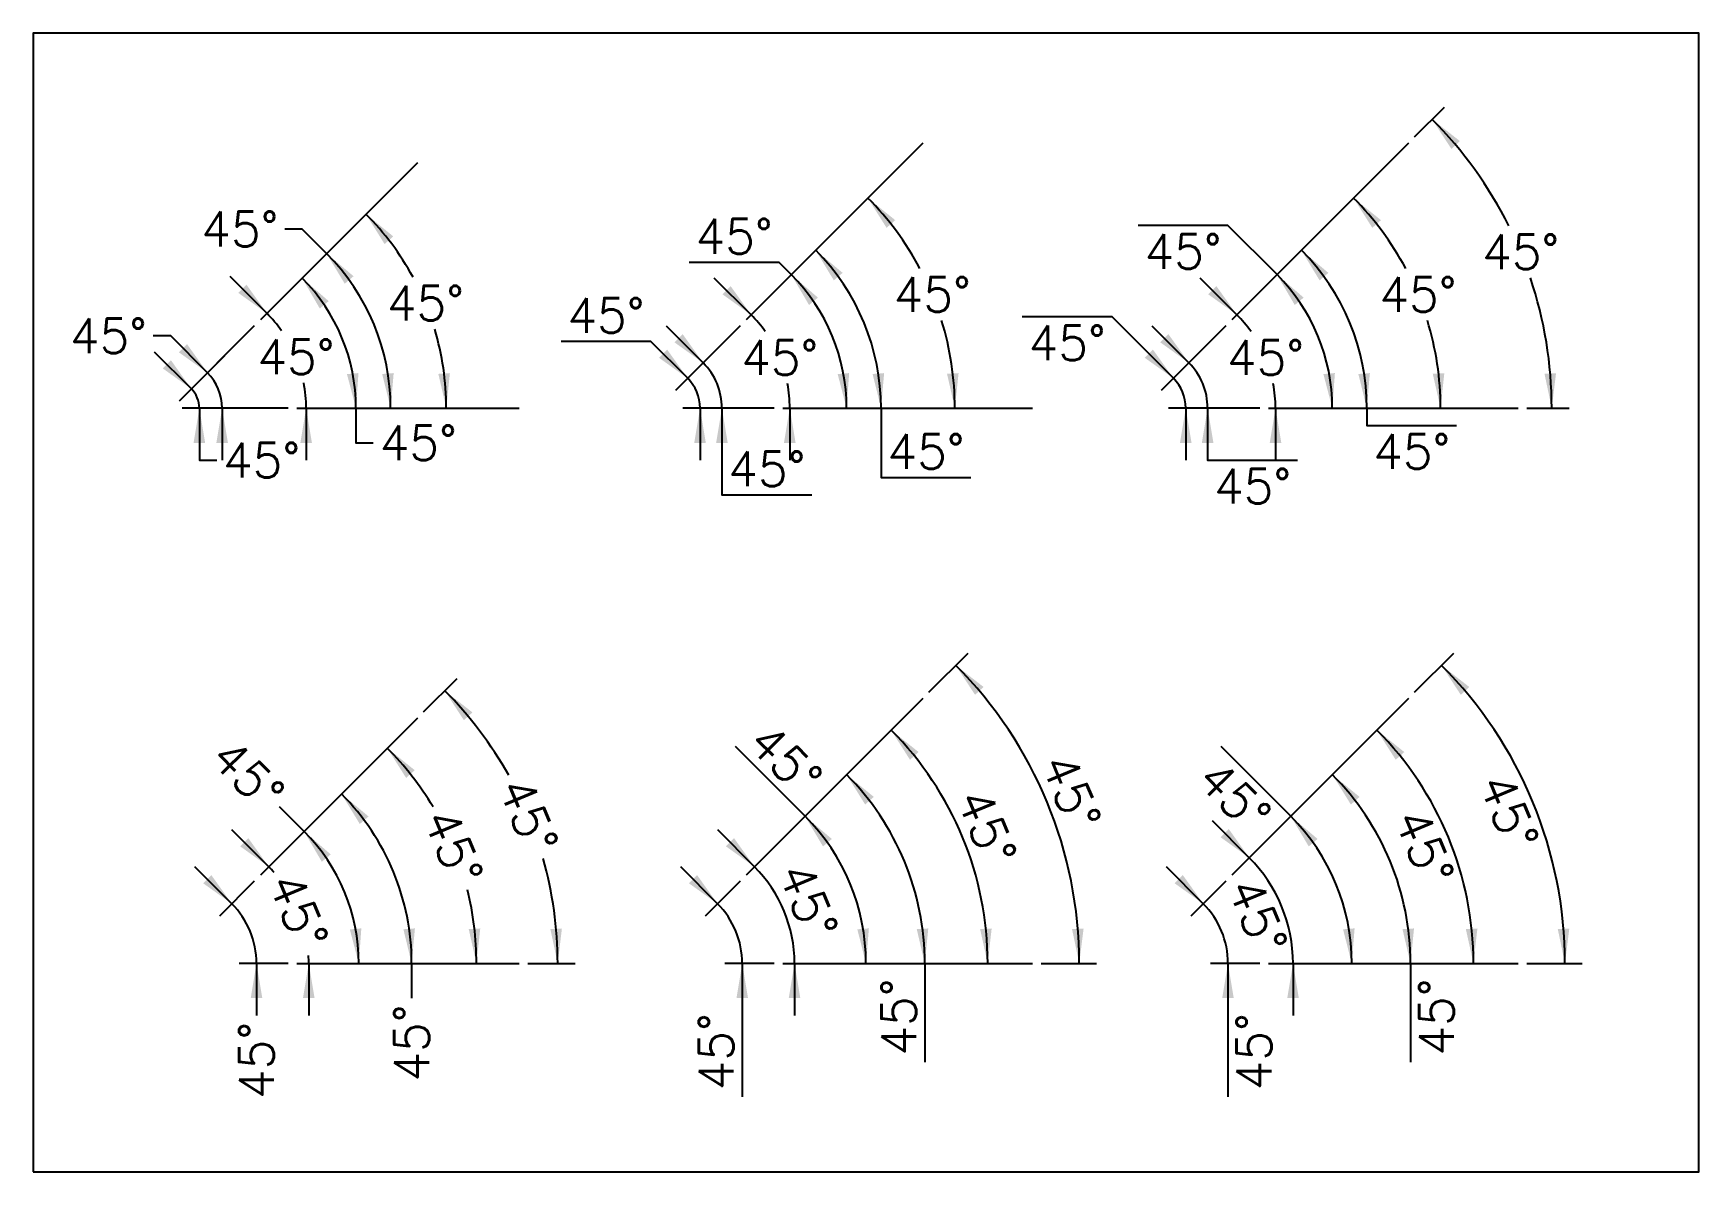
# Model space of a CAD drawing. Extents: x 10 to 130, y 5 to 87.
import ezdxf
from ezdxf.enums import TextEntityAlignment as Align

# ---------------------------------------------------------------- set-up
doc = ezdxf.new("R2010")
doc.units = 0
doc.layers.get('0').update_dxf_attribs({"linetype": 'CONTINUOUS'})
doc.layers.add('DIMENSION', color=7, linetype='CONTINUOUS')
doc.styles.get("Standard").update_dxf_attribs({"font": 'SIMPLEX'})
doc.dimstyles.new('ABOVE', dxfattribs={"dimtxt": 2.5, "dimasz": 2.5, "dimexe": 1.25, "dimexo": 0.625, "dimtad": 1, "dimzin": 0, "dimcen": 2.5, "dimazin": 3, "dimtfac": 1, "dimtmove": 0, "dimatfit": 3})
doc.dimstyles.new('BELOW', dxfattribs={"dimtxt": 2.5, "dimasz": 2.5, "dimexe": 1.25, "dimexo": 0.625, "dimtad": 4, "dimzin": 0, "dimcen": 2.5, "dimazin": 3, "dimtfac": 1, "dimtmove": 0, "dimatfit": 3})
doc.dimstyles.new('BREAK', dxfattribs={"dimtxt": 2.5, "dimasz": 2.5, "dimexe": 1.25, "dimexo": 0.625, "dimtad": 0, "dimzin": 0, "dimcen": 2.5, "dimazin": 3, "dimtfac": 1, "dimtmove": 0, "dimatfit": 3})
doc.dimstyles.new('HORZ-ABOVE', dxfattribs={"dimtxt": 2.5, "dimasz": 2.5, "dimexe": 1.25, "dimexo": 0.625, "dimtad": 1, "dimtih": 1, "dimtoh": 1, "dimzin": 0, "dimcen": 2.5, "dimazin": 3, "dimtfac": 1, "dimtmove": 0, "dimatfit": 3})
doc.dimstyles.new('HORZ-BELOW', dxfattribs={"dimtxt": 2.5, "dimasz": 2.5, "dimexe": 1.25, "dimexo": 0.625, "dimtad": 4, "dimtih": 1, "dimtoh": 1, "dimzin": 0, "dimcen": 2.5, "dimazin": 3, "dimtfac": 1, "dimtmove": 0, "dimatfit": 3})
doc.dimstyles.new('HORZ-BREAK', dxfattribs={"dimtxt": 2.5, "dimasz": 2.5, "dimexe": 1.25, "dimexo": 0.625, "dimtad": 0, "dimtih": 1, "dimtoh": 1, "dimzin": 0, "dimcen": 2.5, "dimazin": 3, "dimtfac": 1, "dimtmove": 0, "dimatfit": 3})

# ---------------------------------------------------------------- blocks, each defined once
blk = doc.blocks.new('*D1')
at = {"layer": 'DIMENSION'}
for p, q in [((24.301163, 24.301163), (21.649512, 26.952813)), ((25.922019, 25.922019), (23.417279, 23.417279)), ((28.375, 20), (24.832763, 20)), ((26.082763, 20), (26.082763, 16.25))]:
    blk.add_line(p, q, dxfattribs=at)
blk.add_arc((20, 20), 6.082763, 0, 45, dxfattribs=at)
for points in [[(22.828024, 26.363557), (22.238768, 25.774302), (24.301163, 24.301163)], [(25.666096, 17.5), (26.499429, 17.5), (26.082763, 20)]]:
    blk.add_solid(points, dxfattribs=at)
blk.add_text('45%%d', height=2.5, rotation=90, dxfattribs=at).set_placement((26.082763, 13.0125), align=Align.MIDDLE_CENTER)
blk = doc.blocks.new('*D2')
at = {"layer": 'DIMENSION'}
for p, q in [((26.964194, 26.964194), (24.312544, 29.615845)), ((29.848858, 20), (29.848858, 16.25))]:
    blk.add_line(p, q, dxfattribs=at)
for start, end in [(41.691001, 45), (0, 3.308999)]:
    blk.add_arc((20, 20), 9.848858, start, end, dxfattribs=at)
for points in [[(25.491055, 29.026589), (24.901799, 28.437333), (26.964194, 26.964194)], [(29.432191, 17.5), (30.265524, 17.5), (29.848858, 20)]]:
    blk.add_solid(points, dxfattribs=at)
blk.add_text('45%%d', height=2.5, rotation=-67.5, dxfattribs=at).set_placement((29.099158, 23.768995), align=Align.MIDDLE_CENTER)
blk = doc.blocks.new('*D3')
at = {"layer": 'DIMENSION'}
for p, q in [((29.513149, 29.513149), (27.745382, 31.280916)), ((33.453624, 20), (33.453624, 20))]:
    blk.add_line(p, q, dxfattribs=at)
blk.add_arc((20, 20), 13.453624, 0, 45, dxfattribs=at)
for points in [[(30.788589, 27.322974), (31.429973, 27.855018), (29.513149, 29.513149)], [(33.636548, 22.527875), (32.806809, 22.450559), (33.453624, 20)]]:
    blk.add_solid(points, dxfattribs=at)
blk.add_text('45%%d', height=2.5, rotation=315, dxfattribs=at).set_placement((25.456124, 33.570174), align=Align.MIDDLE_CENTER)
blk = doc.blocks.new('*D4')
at = {"layer": 'DIMENSION'}
for p, q in [((32.206556, 32.206556), (32.206556, 32.206556)), ((37.262677, 20), (37.262677, 17.5))]:
    blk.add_line(p, q, dxfattribs=at)
blk.add_arc((20, 20), 17.262677, 0, 45, dxfattribs=at)
for points in [[(33.526626, 30.042988), (34.156968, 30.588068), (32.206556, 32.206556)], [(37.497383, 22.523593), (36.666233, 22.463304), (37.262677, 20)]]:
    blk.add_solid(points, dxfattribs=at)
blk.add_text('45%%d', height=2.5, rotation=90, dxfattribs=at).set_placement((37.262677, 14.2625), align=Align.MIDDLE_CENTER)
blk = doc.blocks.new('*D5')
at = {"layer": 'DIMENSION'}
for p, q in [((35.508062, 35.508062), (35.508062, 35.508062)), ((41.931712, 20), (41.931712, 20))]:
    blk.add_line(p, q, dxfattribs=at)
for start, end in [(30.98887, 45), (0, 14.01113)]:
    blk.add_arc((20, 20), 21.931712, start, end, dxfattribs=at)
for points in [[(36.861327, 33.3651), (37.483192, 33.919833), (35.508062, 35.508062)], [(42.205292, 22.519676), (41.373312, 22.472205), (41.931712, 20)]]:
    blk.add_solid(points, dxfattribs=at)
blk.add_text('45%%d', height=2.5, rotation=-67.5, dxfattribs=at).set_placement((40.26226, 28.392903), align=Align.MIDDLE_CENTER)
blk = doc.blocks.new('*D6')
at = {"layer": 'DIMENSION'}
for p, q in [((38.119611, 38.119611), (40.530766, 40.530766)), ((39.646883, 39.646883), (39.646883, 39.646883)), ((45.625, 20), (49.034888, 20)), ((47.784888, 20), (47.784888, 20))]:
    blk.add_line(p, q, dxfattribs=at)
for start, end in [(29.191314, 45), (0, 15.808686)]:
    blk.add_arc((20, 20), 27.784888, start, end, dxfattribs=at)
for points in [[(41.025779, 37.520323), (41.640939, 38.082481), (39.646883, 39.646883)], [(48.0887, 22.516209), (47.25621, 22.478732), (47.784888, 20)]]:
    blk.add_solid(points, dxfattribs=at)
blk.add_text('45%%d', height=2.5, rotation=-67.5, dxfattribs=at).set_placement((45.669889, 30.632816), align=Align.MIDDLE_CENTER)
blk = doc.blocks.new('*D7')
at = {"layer": 'DIMENSION'}
for p, q in [((59.301163, 24.301163), (56.649512, 26.952813)), ((60.922019, 25.922019), (58.417279, 23.417279)), ((63.375, 20), (59.832763, 20)), ((61.082763, 20), (61.082763, 10.4))]:
    blk.add_line(p, q, dxfattribs=at)
blk.add_arc((55, 20), 6.082763, 0, 45, dxfattribs=at)
for points in [[(57.828024, 26.363557), (57.238768, 25.774302), (59.301163, 24.301163)], [(60.666096, 17.5), (61.499429, 17.5), (61.082763, 20)]]:
    blk.add_solid(points, dxfattribs=at)
blk.add_text('45%%d', height=2.5, rotation=90, dxfattribs=at).set_placement((59.207763, 13.6375), align=Align.MIDDLE_CENTER)
blk = doc.blocks.new('*D8')
at = {"layer": 'DIMENSION'}
for p, q in [((61.964194, 26.964194), (59.312544, 29.615845)), ((64.848858, 20), (64.848858, 16.25))]:
    blk.add_line(p, q, dxfattribs=at)
blk.add_arc((55, 20), 9.848858, 0, 45, dxfattribs=at)
for points in [[(60.491055, 29.026589), (59.901799, 28.437333), (61.964194, 26.964194)], [(64.432191, 17.5), (65.265524, 17.5), (64.848858, 20)]]:
    blk.add_solid(points, dxfattribs=at)
blk.add_text('45%%d', height=2.5, rotation=-67.5, dxfattribs=at).set_placement((65.831432, 24.486526), align=Align.MIDDLE_CENTER)
blk = doc.blocks.new('*D9')
at = {"layer": 'DIMENSION'}
for p, q in [((65.606602, 30.606602), (60.586144, 35.62706)), ((70, 20), (70, 20))]:
    blk.add_line(p, q, dxfattribs=at)
blk.add_arc((55, 20), 15, 0, 45, dxfattribs=at)
for points in [[(66.902961, 28.428744), (67.53922, 28.966907), (65.606602, 30.606602)], [(70.207128, 22.526007), (69.376687, 22.456642), (70, 20)]]:
    blk.add_solid(points, dxfattribs=at)
blk.add_text('45%%d', height=2.5, rotation=315, dxfattribs=at).set_placement((64.201227, 34.663627), align=Align.MIDDLE_CENTER)
blk = doc.blocks.new('*D10')
at = {"layer": 'DIMENSION'}
for p, q in [((68.601471, 33.601471), (68.601471, 33.601471)), ((74.235384, 20), (74.235384, 12.9))]:
    blk.add_line(p, q, dxfattribs=at)
blk.add_arc((55, 20), 19.235384, 0, 45, dxfattribs=at)
for points in [[(69.937571, 31.447765), (70.563848, 31.997512), (68.601471, 33.601471)], [(74.488825, 22.521781), (73.65725, 22.467665), (74.235384, 20)]]:
    blk.add_solid(points, dxfattribs=at)
blk.add_text('45%%d', height=2.5, rotation=90, dxfattribs=at).set_placement((72.360384, 16.1375), align=Align.MIDDLE_CENTER)
blk = doc.blocks.new('*D11')
at = {"layer": 'DIMENSION'}
for p, q in [((71.807736, 36.807736), (71.807736, 36.807736)), ((78.769729, 20), (78.769729, 20))]:
    blk.add_line(p, q, dxfattribs=at)
blk.add_arc((55, 20), 23.769729, 0, 45, dxfattribs=at)
for points in [[(73.170432, 34.670759), (73.789846, 35.228227), (71.807736, 36.807736)], [(79.05441, 22.518445), (78.222229, 22.474642), (78.769729, 20)]]:
    blk.add_solid(points, dxfattribs=at)
blk.add_text('45%%d', height=2.5, rotation=-67.5, dxfattribs=at).set_placement((78.69264, 29.813813), align=Align.MIDDLE_CENTER)
blk = doc.blocks.new('*D12')
at = {"layer": 'DIMENSION'}
for p, q in [((74.533825, 39.533825), (77.354794, 42.354794)), ((76.470911, 41.470911), (76.470911, 41.470911)), ((82.625, 20), (86.614453, 20)), ((85.364453, 20), (85.364453, 20))]:
    blk.add_line(p, q, dxfattribs=at)
blk.add_arc((55, 20), 30.364453, 0, 45, dxfattribs=at)
for points in [[(77.857924, 39.349636), (78.470931, 39.914142), (76.470911, 41.470911)], [(85.677879, 22.51503), (84.845252, 22.480734), (85.364453, 20)]]:
    blk.add_solid(points, dxfattribs=at)
blk.add_text('45%%d', height=2.5, rotation=-67.5, dxfattribs=at).set_placement((84.785371, 32.337504), align=Align.MIDDLE_CENTER)
blk = doc.blocks.new('*D13')
at = {"layer": 'DIMENSION'}
for p, q in [((94.301163, 24.301163), (91.649512, 26.952813)), ((95.922019, 25.922019), (93.417279, 23.417279)), ((98.375, 20), (94.832763, 20)), ((96.082763, 20), (96.082763, 10.4))]:
    blk.add_line(p, q, dxfattribs=at)
blk.add_arc((90, 20), 6.082763, 0, 45, dxfattribs=at)
for points in [[(92.828024, 26.363557), (92.238768, 25.774302), (94.301163, 24.301163)], [(95.666096, 17.5), (96.499429, 17.5), (96.082763, 20)]]:
    blk.add_solid(points, dxfattribs=at)
blk.add_text('45%%d', height=2.5, rotation=90, dxfattribs=at).set_placement((97.957763, 13.6375), align=Align.MIDDLE_CENTER)
blk = doc.blocks.new('*D14')
at = {"layer": 'DIMENSION'}
for p, q in [((97.615773, 27.615773), (94.964123, 30.267424)), ((100.77033, 20), (100.77033, 16.25))]:
    blk.add_line(p, q, dxfattribs=at)
blk.add_arc((90, 20), 10.77033, 0, 45, dxfattribs=at)
for points in [[(96.142634, 29.678168), (95.553378, 29.088912), (97.615773, 27.615773)], [(100.353663, 17.5), (101.186996, 17.5), (100.77033, 20)]]:
    blk.add_solid(points, dxfattribs=at)
blk.add_text('45%%d', height=2.5, rotation=-67.5, dxfattribs=at).set_placement((98.218213, 23.404095), align=Align.MIDDLE_CENTER)
blk = doc.blocks.new('*D15')
at = {"layer": 'DIMENSION'}
for p, q in [((100.606602, 30.606602), (95.586144, 35.62706)), ((105, 20), (105, 20))]:
    blk.add_line(p, q, dxfattribs=at)
blk.add_arc((90, 20), 15, 0, 45, dxfattribs=at)
for points in [[(101.902961, 28.428744), (102.53922, 28.966907), (100.606602, 30.606602)], [(105.207128, 22.526007), (104.376687, 22.456642), (105, 20)]]:
    blk.add_solid(points, dxfattribs=at)
blk.add_text('45%%d', height=2.5, rotation=315, dxfattribs=at).set_placement((96.549577, 32.011976), align=Align.MIDDLE_CENTER)
blk = doc.blocks.new('*D16')
at = {"layer": 'DIMENSION'}
for p, q in [((103.601471, 33.601471), (103.601471, 33.601471)), ((109.235384, 20), (109.235384, 12.9))]:
    blk.add_line(p, q, dxfattribs=at)
blk.add_arc((90, 20), 19.235384, 0, 45, dxfattribs=at)
for points in [[(104.937571, 31.447765), (105.563848, 31.997512), (103.601471, 33.601471)], [(109.488825, 22.521781), (108.65725, 22.467665), (109.235384, 20)]]:
    blk.add_solid(points, dxfattribs=at)
blk.add_text('45%%d', height=2.5, rotation=90, dxfattribs=at).set_placement((111.110384, 16.1375), align=Align.MIDDLE_CENTER)
blk = doc.blocks.new('*D17')
at = {"layer": 'DIMENSION'}
for p, q in [((106.807736, 36.807736), (106.807736, 36.807736)), ((113.769729, 20), (113.769729, 20))]:
    blk.add_line(p, q, dxfattribs=at)
blk.add_arc((90, 20), 23.769729, 0, 45, dxfattribs=at)
for points in [[(108.170432, 34.670759), (108.789846, 35.228227), (106.807736, 36.807736)], [(114.05441, 22.518445), (113.222229, 22.474642), (113.769729, 20)]]:
    blk.add_solid(points, dxfattribs=at)
blk.add_text('45%%d', height=2.5, rotation=-67.5, dxfattribs=at).set_placement((110.228092, 28.37875), align=Align.MIDDLE_CENTER)
blk = doc.blocks.new('*D18')
at = {"layer": 'DIMENSION'}
for p, q in [((109.533825, 39.533825), (112.354794, 42.354794)), ((111.470911, 41.470911), (111.470911, 41.470911)), ((117.625, 20), (121.614453, 20)), ((120.364453, 20), (120.364453, 20))]:
    blk.add_line(p, q, dxfattribs=at)
blk.add_arc((90, 20), 30.364453, 0, 45, dxfattribs=at)
for points in [[(112.857924, 39.349636), (113.470931, 39.914142), (111.470911, 41.470911)], [(120.677879, 22.51503), (119.845252, 22.480734), (120.364453, 20)]]:
    blk.add_solid(points, dxfattribs=at)
blk.add_text('45%%d', height=2.5, rotation=-67.5, dxfattribs=at).set_placement((116.320822, 30.902442), align=Align.MIDDLE_CENTER)
blk = doc.blocks.new('*D19')
at = {"layer": 'DIMENSION'}
for p, q in [((25.922019, 65.922019), (20.505361, 60.505361)), ((21.389244, 61.389244), (18.737594, 64.040895)), ((28.375, 60), (20.714688, 60))]:
    blk.add_line(p, q, dxfattribs=at)
blk.add_lwpolyline([(21.964688, 60), (21.964688, 56.25), (23.214688, 56.25)], dxfattribs=at)
blk.add_arc((20, 60), 1.964688, 0, 45, dxfattribs=at)
for points in [[(19.916105, 63.451639), (19.32685, 62.862384), (21.389244, 61.389244)], [(21.548022, 57.5), (22.381355, 57.5), (21.964688, 60)]]:
    blk.add_solid(points, dxfattribs=at)
blk.add_text('45%%d', height=2.5, dxfattribs=at).set_placement((26.452188, 56.25), align=Align.MIDDLE_CENTER)
blk = doc.blocks.new('*D20')
at = {"layer": 'DIMENSION'}
for p, q in [((25.922019, 65.922019), (21.665626, 61.665626)), ((28.375, 60), (22.355551, 60)), ((23.605551, 60), (23.605551, 56.25))]:
    blk.add_line(p, q, dxfattribs=at)
blk.add_lwpolyline([(22.54951, 62.54951), (19.897859, 65.20116), (18.647859, 65.20116)], dxfattribs=at)
blk.add_arc((20, 60), 3.605551, 0, 45, dxfattribs=at)
for points in [[(21.076371, 64.611905), (20.487115, 64.022649), (22.54951, 62.54951)], [(23.188885, 57.5), (24.022218, 57.5), (23.605551, 60)]]:
    blk.add_solid(points, dxfattribs=at)
blk.add_text('45%%d', height=2.5, dxfattribs=at).set_placement((15.410359, 65.20116), align=Align.MIDDLE_CENTER)
blk = doc.blocks.new('*D21')
at = {"layer": 'DIMENSION'}
for p, q in [((26.831179, 66.831179), (24.179528, 69.482829)), ((29.660745, 60), (29.660745, 56.25))]:
    blk.add_line(p, q, dxfattribs=at)
for start, end in [(35.223529, 45), (0, 10.871036)]:
    blk.add_arc((20, 60), 9.660745, start, end, dxfattribs=at)
for points in [[(25.358039, 68.893573), (24.768784, 68.304318), (26.831179, 66.831179)], [(29.244079, 57.5), (30.077412, 57.5), (29.660745, 60)]]:
    blk.add_solid(points, dxfattribs=at)
blk.add_text('45%%d', height=2.5, dxfattribs=at).set_placement((28.925365, 63.697007), align=Align.MIDDLE_CENTER)
blk = doc.blocks.new('*D22')
at = {"layer": 'DIMENSION'}
blk.add_line((29.369365, 69.369365), (29.369365, 69.369365), dxfattribs=at)
blk.add_lwpolyline([(33.250283, 60), (33.250283, 57.5), (34.500283, 57.5)], dxfattribs=at)
blk.add_arc((20, 60), 13.250283, 0, 45, dxfattribs=at)
for points in [[(30.641681, 67.177374), (31.283823, 67.708503), (29.369365, 69.369365)], [(33.429603, 62.528133), (32.599975, 62.449635), (33.250283, 60)]]:
    blk.add_solid(points, dxfattribs=at)
blk.add_text('45%%d', height=2.5, dxfattribs=at).set_placement((37.737783, 57.5), align=Align.MIDDLE_CENTER)
blk = doc.blocks.new('*D23')
at = {"layer": 'DIMENSION'}
blk.add_line((35.749286, 60), (35.749286, 60), dxfattribs=at)
blk.add_lwpolyline([(31.136427, 71.136427), (29.36866, 72.904194), (28.11866, 72.904194)], dxfattribs=at)
blk.add_arc((20, 60), 15.749286, 0, 45, dxfattribs=at)
for points in [[(32.441411, 68.963726), (33.075531, 69.504407), (31.136427, 71.136427)], [(35.966427, 62.525165), (35.135717, 62.459094), (35.749286, 60)]]:
    blk.add_solid(points, dxfattribs=at)
blk.add_text('45%%d', height=2.5, dxfattribs=at).set_placement((24.88116, 72.904194), align=Align.MIDDLE_CENTER)
blk = doc.blocks.new('*D24')
at = {"layer": 'DIMENSION'}
for p, q in [((33.971399, 73.971399), (33.971399, 73.971399)), ((39.758542, 60), (39.758542, 60))]:
    blk.add_line(p, q, dxfattribs=at)
for start, end in [(28.527408, 45), (0, 16.725559)]:
    blk.add_arc((20, 60), 19.758542, start, end, dxfattribs=at)
for points in [[(35.311204, 71.819996), (35.936534, 72.370819), (33.971399, 73.971399)], [(40.016322, 62.521341), (39.184655, 62.468656), (39.758542, 60)]]:
    blk.add_solid(points, dxfattribs=at)
blk.add_text('45%%d', height=2.5, dxfattribs=at).set_placement((38.254513, 67.561267), align=Align.MIDDLE_CENTER)
blk = doc.blocks.new('*D25')
at = {"layer": 'DIMENSION'}
for p, q in [((60.922019, 65.922019), (56.266698, 61.266698)), ((63.375, 60), (56.791381, 60)), ((58.041381, 60), (58.041381, 56.25))]:
    blk.add_line(p, q, dxfattribs=at)
blk.add_lwpolyline([(57.150581, 62.150581), (54.498931, 64.802232), (48.023931, 64.802232)], dxfattribs=at)
blk.add_arc((55, 60), 3.041381, 0, 45, dxfattribs=at)
for points in [[(55.677442, 64.212976), (55.088187, 63.62372), (57.150581, 62.150581)], [(57.624715, 57.5), (58.458048, 57.5), (58.041381, 60)]]:
    blk.add_solid(points, dxfattribs=at)
blk.add_text('45%%d', height=2.5, dxfattribs=at).set_placement((51.261431, 66.677232), align=Align.MIDDLE_CENTER)
blk = doc.blocks.new('*D26')
at = {"layer": 'DIMENSION'}
for p, q in [((58.264966, 63.264966), (55.613315, 65.916616)), ((60.922019, 65.922019), (57.381082, 62.381082)), ((63.375, 60), (58.367359, 60))]:
    blk.add_line(p, q, dxfattribs=at)
blk.add_lwpolyline([(59.617359, 60), (59.617359, 53.75), (66.092358, 53.75)], dxfattribs=at)
blk.add_arc((55, 60), 4.617359, 0, 45, dxfattribs=at)
for points in [[(56.791826, 65.32736), (56.202571, 64.738105), (58.264966, 63.264966)], [(59.200692, 57.5), (60.034025, 57.5), (59.617359, 60)]]:
    blk.add_solid(points, dxfattribs=at)
blk.add_text('45%%d', height=2.5, dxfattribs=at).set_placement((62.854859, 55.625), align=Align.MIDDLE_CENTER)
blk = doc.blocks.new('*D27')
at = {"layer": 'DIMENSION'}
for p, q in [((61.723095, 66.723095), (59.071444, 69.374745)), ((64.507891, 60), (64.507891, 56.25))]:
    blk.add_line(p, q, dxfattribs=at)
for start, end in [(35.442668, 45), (0, 10.68905)]:
    blk.add_arc((55, 60), 9.507891, start, end, dxfattribs=at)
for points in [[(60.249955, 68.785489), (59.6607, 68.196234), (61.723095, 66.723095)], [(64.091225, 57.5), (64.924558, 57.5), (64.507891, 60)]]:
    blk.add_solid(points, dxfattribs=at)
blk.add_text('45%%d', height=2.5, dxfattribs=at).set_placement((63.784146, 63.638513), align=Align.MIDDLE_CENTER)
blk = doc.blocks.new('*D28')
at = {"layer": 'DIMENSION'}
blk.add_line((68.601471, 60), (68.601471, 60), dxfattribs=at)
blk.add_lwpolyline([(64.617692, 69.617692), (63.733809, 70.501576), (57.258809, 70.501576)], dxfattribs=at)
blk.add_arc((55, 60), 13.601471, 0, 45, dxfattribs=at)
for points in [[(65.895343, 67.428807), (66.53619, 67.961498), (64.617692, 69.617692)], [(68.786948, 62.527689), (67.957131, 62.451211), (68.601471, 60)]]:
    blk.add_solid(points, dxfattribs=at)
blk.add_text('45%%d', height=2.5, dxfattribs=at).set_placement((60.496309, 72.376576), align=Align.MIDDLE_CENTER)
blk = doc.blocks.new('*D29')
at = {"layer": 'DIMENSION'}
blk.add_line((66.374093, 71.374093), (66.374093, 71.374093), dxfattribs=at)
blk.add_lwpolyline([(71.085397, 60), (71.085397, 55), (77.560397, 55)], dxfattribs=at)
blk.add_arc((55, 60), 16.085397, 0, 45, dxfattribs=at)
for points in [[(67.682679, 69.20356), (68.315901, 69.745292), (66.374093, 71.374093)], [(71.306726, 62.524802), (70.475908, 62.460109), (71.085397, 60)]]:
    blk.add_solid(points, dxfattribs=at)
blk.add_text('45%%d', height=2.5, dxfattribs=at).set_placement((74.322897, 56.875), align=Align.MIDDLE_CENTER)
blk = doc.blocks.new('*D30')
at = {"layer": 'DIMENSION'}
for p, q in [((70.132746, 75.132746), (70.132746, 75.132746)), ((76.400935, 60), (76.400935, 60))]:
    blk.add_line(p, q, dxfattribs=at)
for start, end in [(28.05354, 45), (0, 17.161761)]:
    blk.add_arc((55, 60), 21.400935, start, end, dxfattribs=at)
for points in [[(71.48298, 72.987873), (72.105629, 73.541726), (70.132746, 75.132746)], [(76.670952, 62.52006), (75.83904, 62.471414), (76.400935, 60)]]:
    blk.add_solid(points, dxfattribs=at)
blk.add_text('45%%d', height=2.5, dxfattribs=at).set_placement((74.771885, 68.189783), align=Align.MIDDLE_CENTER)
blk = doc.blocks.new('*D31')
at = {"layer": 'DIMENSION'}
for p, q in [((95.922019, 65.922019), (91.266698, 61.266698)), ((98.375, 60), (91.791381, 60)), ((93.041381, 60), (93.041381, 56.25))]:
    blk.add_line(p, q, dxfattribs=at)
blk.add_lwpolyline([(92.150581, 62.150581), (87.731164, 66.569999), (81.256164, 66.569999)], dxfattribs=at)
blk.add_arc((90, 60), 3.041381, 0, 45, dxfattribs=at)
for points in [[(90.677442, 64.212976), (90.088187, 63.62372), (92.150581, 62.150581)], [(92.624715, 57.5), (93.458048, 57.5), (93.041381, 60)]]:
    blk.add_solid(points, dxfattribs=at)
blk.add_text('45%%d', height=2.5, dxfattribs=at).set_placement((84.493664, 64.694999), align=Align.MIDDLE_CENTER)
blk = doc.blocks.new('*D32')
at = {"layer": 'DIMENSION'}
for p, q in [((93.264966, 63.264966), (90.613315, 65.916616)), ((95.922019, 65.922019), (92.381082, 62.381082)), ((98.375, 60), (93.367359, 60))]:
    blk.add_line(p, q, dxfattribs=at)
blk.add_lwpolyline([(94.617359, 60), (94.617359, 56.25), (101.092358, 56.25)], dxfattribs=at)
blk.add_arc((90, 60), 4.617359, 0, 45, dxfattribs=at)
for points in [[(91.791826, 65.32736), (91.202571, 64.738105), (93.264966, 63.264966)], [(94.200692, 57.5), (95.034025, 57.5), (94.617359, 60)]]:
    blk.add_solid(points, dxfattribs=at)
blk.add_text('45%%d', height=2.5, dxfattribs=at).set_placement((97.854859, 54.375), align=Align.MIDDLE_CENTER)
blk = doc.blocks.new('*D33')
at = {"layer": 'DIMENSION'}
for p, q in [((96.723095, 66.723095), (94.071444, 69.374745)), ((99.507891, 60), (99.507891, 56.25))]:
    blk.add_line(p, q, dxfattribs=at)
for start, end in [(35.442668, 45), (0, 10.68905)]:
    blk.add_arc((90, 60), 9.507891, start, end, dxfattribs=at)
for points in [[(95.249955, 68.785489), (94.6607, 68.196234), (96.723095, 66.723095)], [(99.091225, 57.5), (99.924558, 57.5), (99.507891, 60)]]:
    blk.add_solid(points, dxfattribs=at)
blk.add_text('45%%d', height=2.5, dxfattribs=at).set_placement((98.784146, 63.638513), align=Align.MIDDLE_CENTER)
blk = doc.blocks.new('*D34')
at = {"layer": 'DIMENSION'}
blk.add_line((103.601471, 60), (103.601471, 60), dxfattribs=at)
blk.add_lwpolyline([(99.617692, 69.617692), (96.082158, 73.153226), (89.607158, 73.153226)], dxfattribs=at)
blk.add_arc((90, 60), 13.601471, 0, 45, dxfattribs=at)
for points in [[(100.895343, 67.428807), (101.53619, 67.961498), (99.617692, 69.617692)], [(103.786948, 62.527689), (102.957131, 62.451211), (103.601471, 60)]]:
    blk.add_solid(points, dxfattribs=at)
blk.add_text('45%%d', height=2.5, dxfattribs=at).set_placement((92.844658, 71.278226), align=Align.MIDDLE_CENTER)
blk = doc.blocks.new('*D35')
at = {"layer": 'DIMENSION'}
blk.add_line((101.374093, 71.374093), (101.374093, 71.374093), dxfattribs=at)
blk.add_lwpolyline([(106.085397, 60), (106.085397, 58.75), (112.560397, 58.75)], dxfattribs=at)
blk.add_arc((90, 60), 16.085397, 0, 45, dxfattribs=at)
for points in [[(102.682679, 69.20356), (103.315901, 69.745292), (101.374093, 71.374093)], [(106.306726, 62.524802), (105.475908, 62.460109), (106.085397, 60)]]:
    blk.add_solid(points, dxfattribs=at)
blk.add_text('45%%d', height=2.5, dxfattribs=at).set_placement((109.322897, 56.875), align=Align.MIDDLE_CENTER)
blk = doc.blocks.new('*D36')
at = {"layer": 'DIMENSION'}
for p, q in [((105.132746, 75.132746), (105.132746, 75.132746)), ((111.400935, 60), (111.400935, 60))]:
    blk.add_line(p, q, dxfattribs=at)
for start, end in [(28.05354, 45), (0, 17.161761)]:
    blk.add_arc((90, 60), 21.400935, start, end, dxfattribs=at)
for points in [[(106.48298, 72.987873), (107.105629, 73.541726), (105.132746, 75.132746)], [(111.670952, 62.52006), (110.83904, 62.471414), (111.400935, 60)]]:
    blk.add_solid(points, dxfattribs=at)
blk.add_text('45%%d', height=2.5, dxfattribs=at).set_placement((109.771885, 68.189783), align=Align.MIDDLE_CENTER)
blk = doc.blocks.new('*D37')
at = {"layer": 'DIMENSION'}
for p, q in [((109.533825, 79.533825), (111.680518, 81.680518)), ((110.796634, 80.796634), (110.796634, 80.796634)), ((117.625, 60), (120.660882, 60)), ((119.410882, 60), (119.410882, 60))]:
    blk.add_line(p, q, dxfattribs=at)
for start, end in [(26.515208, 45), (0, 18.59832)]:
    blk.add_arc((90, 60), 29.410882, start, end, dxfattribs=at)
for points in [[(112.180815, 78.673511), (112.794575, 79.237198), (110.796634, 80.796634)], [(119.720952, 62.515446), (118.888371, 62.480039), (119.410882, 60)]]:
    blk.add_solid(points, dxfattribs=at)
blk.add_text('45%%d', height=2.5, dxfattribs=at).set_placement((117.172112, 71.255057), align=Align.MIDDLE_CENTER)

msp = doc.modelspace()

# ---------------------------------------------------------------- linework, layer by layer
for p, q in [((74.092, 79.092), (61.364, 66.364)), ((109.092, 79.092), (96.364, 66.364)), ((37.678, 77.678), (26.364, 66.364)), ((29, 60), (45, 60)), ((64, 60), (82, 60)), ((99, 60), (117, 60)), ((74.092, 39.092), (61.364, 26.364)), ((109.092, 39.092), (96.364, 26.364)), ((37.678, 37.678), (26.364, 26.364)), ((29, 20), (45, 20)), ((64, 20), (82, 20)), ((99, 20), (117, 20))]:
    msp.add_line(p, q)
msp.add_lwpolyline([(10, 5), (130, 5), (130, 87), (10, 87)], close=True)

# ---------------------------------------------------------------- dimensions: what is measured, and where the dimension line sits
at = {"layer": 'DIMENSION'}
for base, line1, line2, dimstyle, picture, middle in [((114, 77), ((99, 60), (117, 60)), ((96.364, 66.364), (109.092, 79.092)), 'HORZ-BELOW', '*D37', (117.172, 71.255)), ((57.7, 61.4), ((64, 60), (82, 60)), ((61.364, 66.364), (74.092, 79.092)), 'HORZ-ABOVE', '*D25', (51.261, 66.677)), ((59.6, 60.4), ((64, 60), (82, 60)), ((61.364, 66.364), (74.092, 79.092)), 'HORZ-ABOVE', '*D26', (62.855, 55.625)), ((66, 68), ((64, 60), (82, 60)), ((61.364, 66.364), (74.092, 79.092)), 'HORZ-ABOVE', '*D28', (60.496, 72.377)), ((64.2, 62.4), ((64, 60), (82, 60)), ((61.364, 66.364), (74.092, 79.092)), 'HORZ-ABOVE', '*D27', (63.784, 63.639)), ((70.5, 64.3), ((64, 60), (82, 60)), ((61.364, 66.364), (74.092, 79.092)), 'HORZ-ABOVE', '*D29', (74.323, 56.875)), ((72, 73), ((64, 60), (82, 60)), ((61.364, 66.364), (74.092, 79.092)), 'HORZ-ABOVE', '*D30', (74.772, 68.19)), ((92.7, 61.4), ((99, 60), (117, 60)), ((96.364, 66.364), (109.092, 79.092)), 'HORZ-BELOW', '*D31', (84.494, 64.695)), ((101, 68), ((99, 60), (117, 60)), ((96.364, 66.364), (109.092, 79.092)), 'HORZ-BELOW', '*D34', (92.845, 71.278)), ((94.6, 60.4), ((99, 60), (117, 60)), ((96.364, 66.364), (109.092, 79.092)), 'HORZ-BELOW', '*D32', (97.855, 54.375)), ((99.2, 62.4), ((99, 60), (117, 60)), ((96.364, 66.364), (109.092, 79.092)), 'HORZ-BELOW', '*D33', (98.784, 63.639)), ((105.5, 64.3), ((99, 60), (117, 60)), ((96.364, 66.364), (109.092, 79.092)), 'HORZ-BELOW', '*D35', (109.323, 56.875)), ((107, 73), ((99, 60), (117, 60)), ((96.364, 66.364), (109.092, 79.092)), 'HORZ-BELOW', '*D36', (109.772, 68.19)), ((23, 62), ((29, 60), (45, 60)), ((26.364, 66.364), (37.678, 77.678)), 'HORZ-BREAK', '*D20', (15.41, 65.201)), ((21.9, 60.5), ((29, 60), (45, 60)), ((26.364, 66.364), (37.678, 77.678)), 'HORZ-BREAK', '*D19', (26.452, 56.25)), ((32, 70.2), ((29, 60), (45, 60)), ((26.364, 66.364), (37.678, 77.678)), 'HORZ-BREAK', '*D23', (24.881, 72.904)), ((28.7, 64.2), ((29, 60), (45, 60)), ((26.364, 66.364), (37.678, 77.678)), 'HORZ-BREAK', '*D21', (28.925, 63.697)), ((32.6, 64.1), ((29, 60), (45, 60)), ((26.364, 66.364), (37.678, 77.678)), 'HORZ-BREAK', '*D22', (37.738, 57.5)), ((36.8, 70.4), ((29, 60), (45, 60)), ((26.364, 66.364), (37.678, 77.678)), 'HORZ-BREAK', '*D24', (38.255, 67.561)), ((84, 29), ((64, 20), (82, 20)), ((61.364, 26.364), (74.092, 39.092)), 'ABOVE', '*D12', (84.785, 32.338)), ((119, 29), ((99, 20), (117, 20)), ((96.364, 26.364), (109.092, 39.092)), 'BELOW', '*D18', (116.321, 30.902)), ((44, 34), ((29, 20), (45, 20)), ((26.364, 26.364), (37.678, 37.678)), 'BREAK', '*D6', (45.67, 30.633)), ((61, 21), ((64, 20), (82, 20)), ((61.364, 26.364), (74.092, 39.092)), 'ABOVE', '*D7', (59.208, 13.638)), ((64, 24), ((64, 20), (82, 20)), ((61.364, 26.364), (74.092, 39.092)), 'ABOVE', '*D8', (65.831, 24.487)), ((67, 29), ((64, 20), (82, 20)), ((61.364, 26.364), (74.092, 39.092)), 'ABOVE', '*D9', (64.201, 34.664)), ((74, 23), ((64, 20), (82, 20)), ((61.364, 26.364), (74.092, 39.092)), 'ABOVE', '*D10', (72.36, 16.138)), ((77, 29), ((64, 20), (82, 20)), ((61.364, 26.364), (74.092, 39.092)), 'ABOVE', '*D11', (78.693, 29.814)), ((96, 21), ((99, 20), (117, 20)), ((96.364, 26.364), (109.092, 39.092)), 'BELOW', '*D13', (97.958, 13.638)), ((102, 29), ((99, 20), (117, 20)), ((96.364, 26.364), (109.092, 39.092)), 'BELOW', '*D15', (96.55, 32.012)), ((100, 24), ((99, 20), (117, 20)), ((96.364, 26.364), (109.092, 39.092)), 'BELOW', '*D14', (98.218, 23.404)), ((109, 23), ((99, 20), (117, 20)), ((96.364, 26.364), (109.092, 39.092)), 'BELOW', '*D16', (111.11, 16.138)), ((112, 29), ((99, 20), (117, 20)), ((96.364, 26.364), (109.092, 39.092)), 'BELOW', '*D17', (110.228, 28.379)), ((26, 21), ((29, 20), (45, 20)), ((26.364, 26.364), (37.678, 37.678)), 'BREAK', '*D1', (26.083, 13.013)), ((30, 29), ((29, 20), (45, 20)), ((26.364, 26.364), (37.678, 37.678)), 'BREAK', '*D3', (25.456, 33.57)), ((29, 24), ((29, 20), (45, 20)), ((26.364, 26.364), (37.678, 37.678)), 'BREAK', '*D2', (29.099, 23.769)), ((37, 23), ((29, 20), (45, 20)), ((26.364, 26.364), (37.678, 37.678)), 'BREAK', '*D4', (37.263, 14.263)), ((40, 29), ((29, 20), (45, 20)), ((26.364, 26.364), (37.678, 37.678)), 'BREAK', '*D5', (40.262, 28.393))]:
    dim = msp.add_angular_dim_2l(base=base, line1=line1, line2=line2, dimstyle=dimstyle, dxfattribs=at)
    dim.commit()
    dim.dimension.update_dxf_attribs({"geometry": picture, "text_midpoint": middle})

doc.saveas('drawing.dxf')
